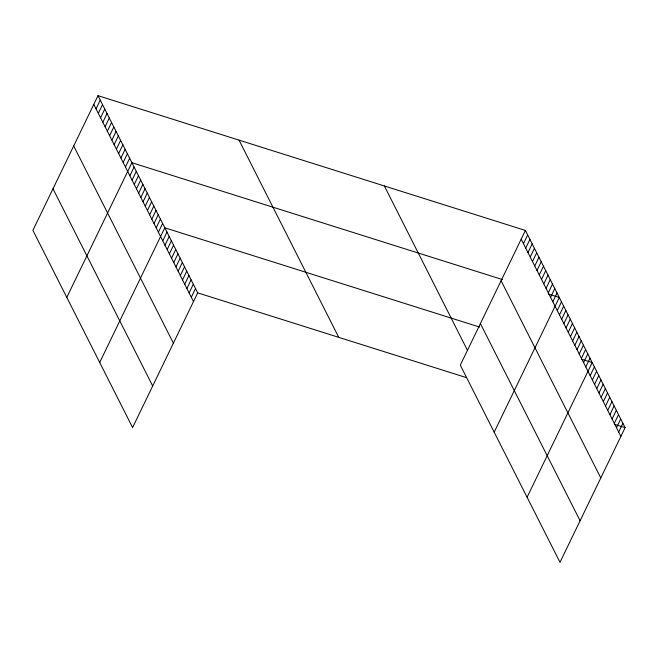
<?xml version="1.0" encoding="UTF-8"?>
<svg xmlns="http://www.w3.org/2000/svg" width="658" height="658" viewBox="0 0 658 658"><rect width="100%" height="100%" fill="white"/><g stroke="black" fill="none" stroke-linecap="round" stroke-linejoin="round"><path stroke-width="0.99" d="M98.009 95.665L32.9 230.349L132.595 427.56L197.704 292.868L98.009 95.665L525.405 230.44L625.1 427.651L559.991 562.335L460.296 365.132L525.405 230.44M96.052 108.858L100.271 100.131M98.313 113.332L102.533 104.606M100.567 117.798L104.787 109.072M102.829 122.273L107.048 113.546M105.091 126.739L109.31 118.012M107.353 131.213L111.572 122.487M109.606 135.68L113.826 126.953M111.868 140.154L116.088 131.419M114.13 144.62L118.35 135.893M116.392 149.095L120.611 140.36M118.646 153.561L122.865 144.834M120.907 158.035L125.127 149.3M123.169 162.501L127.389 153.775M125.431 166.968L129.651 158.241M66.795 297.4L131.904 162.715L502.49 279.576M129.881 175.776L134.1 167.05M132.077 180.119L136.296 171.393M134.265 184.454L138.484 175.727M136.461 188.797L140.68 180.07M138.657 193.131L142.876 184.404M140.845 197.474L145.064 188.747M143.041 201.809L147.26 193.082M145.237 206.151L149.456 197.425M147.425 210.486L151.644 201.759M149.621 214.829L153.84 206.102M151.817 219.163L156.036 210.437M154.005 223.506L158.224 214.779M156.201 227.841L160.42 219.114M158.397 232.184L162.616 223.457M99.695 362.484L164.804 227.791L479.567 327.051M162.781 240.861L167 232.134M164.977 245.195L169.196 236.469M167.165 249.538L171.384 240.803M169.361 253.873L173.58 245.146M171.557 258.216L175.776 249.481M173.745 262.55L177.964 253.824M175.941 266.893L180.16 258.158M178.137 271.228L182.356 262.501M180.325 275.57L184.544 266.835M182.521 279.905L186.74 271.178M184.717 284.24L188.936 275.513M186.905 288.582L191.124 279.856M189.101 292.917L193.32 284.19M191.297 297.26L195.516 288.533M523.447 243.641L527.667 234.914M525.709 248.107L529.929 239.38M527.963 252.582L532.182 243.855M530.225 257.048L534.444 248.321M532.486 261.522L536.706 252.795M534.74 265.988L538.96 257.262M537.002 270.463L541.221 261.728M539.264 274.929L543.483 266.202M541.526 279.403L545.745 270.668M543.779 283.869L547.999 275.143M546.041 288.344L550.261 279.609M548.303 292.81L552.523 284.083M550.565 297.276L554.784 288.549M552.819 301.751L557.038 293.024M494.191 432.183L559.3 297.49L548.525 294.093M557.277 310.56L561.496 301.833M559.465 314.894L563.684 306.167M561.661 319.237L565.88 310.51M563.857 323.571L568.076 314.845M566.045 327.914L570.264 319.188M568.241 332.249L572.46 323.522M570.437 336.592L574.656 327.865M572.625 340.926L576.844 332.2M574.821 345.269L579.04 336.542M577.017 349.604L581.236 340.877M579.205 353.946L583.424 345.22M581.401 358.281L585.62 349.554M583.597 362.624L587.816 353.897M585.785 366.958L590.004 358.232M527.091 497.259L592.2 362.566L581.425 359.169M590.177 375.636L594.396 366.909M592.365 379.979L596.584 371.244M594.561 384.313L598.78 375.586M596.757 388.656L600.976 379.921M598.945 392.99L603.164 384.264M601.141 397.333L605.36 388.598M603.337 401.668L607.556 392.941M605.524 406.011L609.744 397.276M607.721 410.345L611.94 401.619M609.917 414.68L614.136 405.953M612.105 419.023L616.324 410.296M614.301 423.357L618.52 414.63M616.497 427.7L620.716 418.973M618.685 432.035L622.904 423.308M197.704 292.868L465.897 377.445M614.325 424.254L625.1 427.651M521.185 239.167L620.881 436.377M501.092 280.736L600.787 477.947M480.389 323.563L580.085 520.774M384.362 185.967L467.394 350.196M239.051 140.138L338.747 337.348M93.79 104.392L193.485 301.594M73.696 145.961L173.391 343.163M52.994 188.788L152.689 385.991"/></g></svg>
